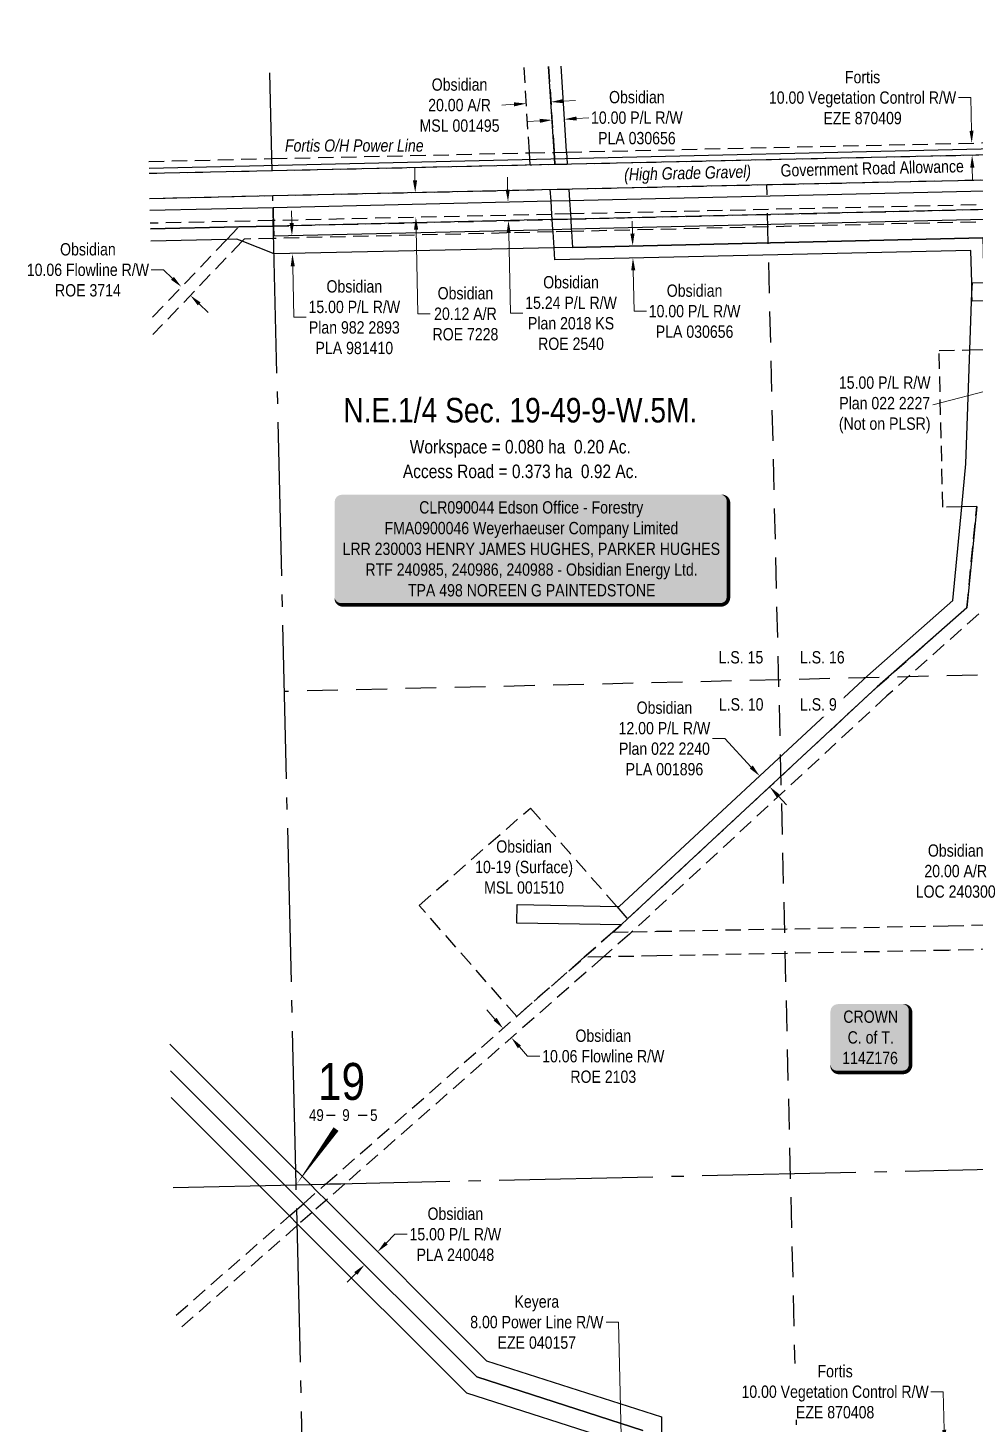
# Model space of a CAD drawing. Extents: x 612833 to 618292, y 5897289 to 5901614.
# Drawn here: x 612833 to 613602, y 5900480 to 5901614 of the extents above; entities that cross this region are included whole.
import ezdxf
from ezdxf.enums import TextEntityAlignment as Align

# ---------------------------------------------------------------- set-up
doc = ezdxf.new("R2010")
doc.units = 0
doc.header["$LTSCALE"] = 5
doc.header["$PDSIZE"] = 0.5
for name, pattern in [('foc-ACCESSROAD', [3.75, 2.5, -1.25]), ('foc-FLOWLINE', [3.75, 2.5, -1.25]), ('foc-LSD', [8, 5, -3]), ('foc-QUARTERLINE', [33, 25, -3, 2, -3])]:
    doc.linetypes.add(name, pattern=pattern)
doc.layers.get('Defpoints').update_dxf_attribs({"color": 9})
for name, color, linetype in [('10', 1, 'Continuous'), ('9', 3, 'Continuous'), ('AS-OWNER', 7, 'Continuous'), ('AS-POWER', 104, 'foc-POWER'), ('AS-SURFACE IMPACT', 7, 'Continuous'), ('C-AR', 13, 'foc-ACCESSROAD'), ('C-RW', 13, 'Continuous'), ('C-SYMBOL', 7, 'Continuous'), ('C-WS', 13, 'foc-ACCESSROAD'), ('F-EZE', 190, 'foc-FLOWLINE'), ('F-RW', 190, 'Continuous'), ('L-AREAREQUIRED', 7, 'Continuous'), ('L-AREAWORK', 5, 'Continuous'), ('L-ROAD-T', 7, 'Continuous'), ('L-SEC', 7, 'Continuous'), ('L-SECLBL', 7, 'Continuous'), ('L-SECQ', 8, 'foc-QUARTERLINE'), ('L-SECTION-LSD', 7, 'foc-LSD')]:
    doc.layers.add(name, color=color, linetype=linetype)
for name, color, linetype, lineweight in [('C-AR-T', 13, 'Continuous', 9), ('C-RW-T', 13, 'Continuous', 9), ('F-EZE-T', 190, 'Continuous', 9), ('T-TEXT', 48, 'Continuous', 18)]:
    doc.layers.add(name, color=color, linetype=linetype, lineweight=lineweight)
doc.styles.add('100L', font='ARIALN.TTF', dxfattribs={"height": 11})
doc.styles.add('175L', font='ARIALN.TTF', dxfattribs={"height": 20})
doc.styles.add('80', font='ARIALN.TTF', dxfattribs={"height": 10})
doc.styles.add('80CG', font='ARIALN.TTF', dxfattribs={"height": 10})
doc.styles.add('80L', font='ARIALN.TTF', dxfattribs={"height": 10})
doc.styles.add('80LS', font='ARIALNI.TTF', dxfattribs={"height": 10})
doc.styles.add('foc-LtypeFont', font='ARIALN.TTF', dxfattribs={"height": 7.35})
doc.styles.add('SIMPLEX', font='ARIALN.TTF')
doc.linetypes.add('foc-POWER', pattern='A,6,-1,["P",foc-LtypeFont,S=0.2,R=0,X=-0.625,Y=-0.75],-1.24,4', length=12.24)
doc.dimstyles.new('Compass 5 000', dxfattribs={"dimscale": 5, "dimtxt": 9, "dimasz": 2, "dimexe": 0.2, "dimexo": 0.0625, "dimgap": 0.5, "dimtad": 0, "dimtih": 1, "dimtoh": 1, "dimzin": 0, "dimdsep": 46, "dimtxsty": '80CG', "dimcen": 0.1, "dimse1": 1, "dimse2": 1, "dimclrd": 256, "dimclrt": 256, "dimaunit": 1, "dimadec": 4, "dimazin": 0, "dimtfac": 0.06, "dimtofl": 0, "dimtmove": 0, "dimatfit": 1, "dimfxl": 0.2, "dimtolj": 1, "dimtzin": 0, "dimlwd": -1, "dimarcsym": 0})

# ---------------------------------------------------------------- blocks, each defined once
blk = doc.blocks.new('*D423')
at = {"layer": 'C-AR-T', "transparency": 16777216}
for p, q in [((613630.7, 5900929.1), (613620.7, 5900929.1)), ((613631.4, 5900895.7), (613630.7, 5900929.1)), ((613632.1, 5900855.7), (613632.3, 5900845.7))]:
    blk.add_line(p, q, dxfattribs=at)
for points in [[(613633, 5900895.7), (613629.7, 5900895.7), (613631.6, 5900885.7)], [(613633.8, 5900855.7), (613630.5, 5900855.6), (613632, 5900865.7)]]:
    blk.add_solid(points, dxfattribs=at)
at = {"layer": 'Defpoints', "color": 0, "transparency": 16777216}
for p in [(613575.2, 5900884.6), (613631.6, 5900885.7), (613575.6, 5900864.6)]:
    blk.add_point(p, dxfattribs=at)
at = {"layer": 'C-AR-T', "transparency": 16777216, "insert": (613586.5, 5900929.1), "char_height": 10, "attachment_point": 5, "style": '80CG'}
blk.add_mtext('\\A1;Obsidian\\P20.00 A/R\\PLOC 240300', dxfattribs=at)
blk = doc.blocks.new('*D426')
at = {"layer": 'C-RW-T', "transparency": 16777216}
for p, q in [((613398.8, 5901036.9), (613388.8, 5901036.9)), ((613420.4, 5901013.7), (613398.8, 5901036.9)), ((613442.1, 5900990.3), (613448.9, 5900983))]:
    blk.add_line(p, q, dxfattribs=at)
for points in [[(613421.6, 5901014.9), (613419.1, 5901012.6), (613427.2, 5901006.4)], [(613443.3, 5900991.5), (613440.9, 5900989.2), (613435.3, 5900997.7)]]:
    blk.add_solid(points, dxfattribs=at)
at = {"layer": 'Defpoints', "color": 0, "transparency": 16777216}
for p in [(613504.3, 5901078.1), (613512.5, 5901069.4), (613427.2, 5901006.4)]:
    blk.add_point(p, dxfattribs=at)
at = {"layer": 'C-RW-T', "transparency": 16777216, "insert": (613349.8, 5901036.9), "char_height": 10, "attachment_point": 5, "style": '80CG'}
blk.add_mtext('\\A1;Obsidian\\P12.00 P/L R/W\\PPlan 022 2240\\PPLA 001896', dxfattribs=at)
blk = doc.blocks.new('*D427')
at = {"layer": 'C-RW-T', "transparency": 16777216}
for p, q in [((613323.8, 5901447.4), (613323.6, 5901457.4)), ((613324.5, 5901417.5), (613325.2, 5901384.2)), ((613325.2, 5901384.2), (613335.2, 5901384.2))]:
    blk.add_line(p, q, dxfattribs=at)
for points in [[(613325.5, 5901447.4), (613322.1, 5901447.3), (613324, 5901437.4)], [(613326.1, 5901417.5), (613322.8, 5901417.4), (613324.2, 5901427.5)]]:
    blk.add_solid(points, dxfattribs=at)
at = {"layer": 'Defpoints', "color": 0, "transparency": 16777216}
for p in [(613474.5, 5901440.8), (613324.2, 5901427.5), (613474.7, 5901430.9)]:
    blk.add_point(p, dxfattribs=at)
at = {"layer": 'C-RW-T', "transparency": 16777216, "insert": (613374.3, 5901384.2), "char_height": 10, "attachment_point": 5, "style": '80CG'}
blk.add_mtext('\\A1;Obsidian\\P10.00 P/L R/W\\PPLA 030656', dxfattribs=at)
blk = doc.blocks.new('*D428')
at = {"layer": 'C-RW-T', "transparency": 16777216}
for p, q in [((613046.9, 5901455.8), (613046.7, 5901465.8)), ((613047.7, 5901420.8), (613048.7, 5901379.3)), ((613048.7, 5901379.3), (613058.7, 5901379.3))]:
    blk.add_line(p, q, dxfattribs=at)
for points in [[(613048.6, 5901455.8), (613045.2, 5901455.8), (613047.1, 5901445.8)], [(613049.4, 5901420.8), (613046.1, 5901420.8), (613047.5, 5901430.8)]]:
    blk.add_solid(points, dxfattribs=at)
at = {"layer": 'Defpoints', "color": 0, "transparency": 16777216}
for p in [(613406.1, 5901454.2), (613406.5, 5901439.2), (613047.5, 5901430.8)]:
    blk.add_point(p, dxfattribs=at)
at = {"layer": 'C-RW-T', "transparency": 16777216, "insert": (613097.8, 5901379.3), "char_height": 10, "attachment_point": 5, "style": '80CG'}
blk.add_mtext('\\A1;Obsidian\\P15.00 P/L R/W\\PPlan 982 2893\\PPLA 981410', dxfattribs=at)
blk = doc.blocks.new('L-SECLBL')
at = {"layer": '9', "color": 7}
for p, q in [((-5.1, -27.8), (-12.3, -27.8)), ((20.7, -27.8), (13.5, -27.8))]:
    blk.add_line(p, q, dxfattribs=at)
at = {"layer": '10', "color": 2, "style": 'SIMPLEX'}
blk.add_attdef('SEC', text='', height=30, dxfattribs=at).set_placement((0, 0), align=Align.MIDDLE)
at = {"layer": '10', "color": 5, "style": '80L'}
blk.add_attdef('TWP', text='', height=9.5, dxfattribs=at).set_placement((-14.4, -27.4), align=Align.MIDDLE_RIGHT)
blk.add_attdef('RGE', text='', height=9.5, dxfattribs=at).set_placement((3.6, -27.4), align=Align.MIDDLE_CENTER)
blk.add_attdef('MER', text='', height=9.5, dxfattribs=at).set_placement((23.2, -27.4), align=Align.MIDDLE_LEFT)
blk = doc.blocks.new('*D467')
at = {"layer": 'Defpoints', "color": 0, "transparency": 16777216}
for p in [(613492.6, 5900463), (613577.4, 5900465), (613492.8, 5900453)]:
    blk.add_point(p, dxfattribs=at)
at = {"layer": 'F-EZE-T', "transparency": 16777216}
for p, q in [((613576.4, 5900505.9), (613566.4, 5900505.9)), ((613577.2, 5900475), (613576.4, 5900505.9)), ((613577.9, 5900445), (613578.1, 5900435))]:
    blk.add_line(p, q, dxfattribs=at)
for points in [[(613578.8, 5900475), (613575.5, 5900474.9), (613577.4, 5900465)], [(613579.6, 5900445), (613576.2, 5900444.9), (613577.7, 5900455)]]:
    blk.add_solid(points, dxfattribs=at)
at = {"layer": 'F-EZE-T', "transparency": 16777216, "insert": (613488.5, 5900505.9), "char_height": 10, "attachment_point": 5, "style": '80CG', "bg_fill": 3, "box_fill_scale": 1.1, "bg_fill_color": 256, "bg_fill_true_color": 13158600, "bg_fill_transparency": 0}
blk.add_mtext('\\A1;Fortis\\P10.00 Vegetation Control R/W\\PEZE 870408', dxfattribs=at)
blk = doc.blocks.new('*D470')
at = {"layer": 'Defpoints', "color": 0, "transparency": 16777216}
for p in [(613315.1, 5900448.7), (613315.2, 5900448.7), (613315.4, 5900440.7)]:
    blk.add_point(p, dxfattribs=at)
at = {"layer": 'F-EZE-T', "transparency": 16777216}
for p, q in [((613312.4, 5900562.5), (613302.4, 5900562.5)), ((613314.9, 5900458.7), (613312.4, 5900562.5)), ((613315.6, 5900430.7), (613315.8, 5900420.7))]:
    blk.add_line(p, q, dxfattribs=at)
for points in [[(613316.6, 5900458.7), (613313.2, 5900458.7), (613315.1, 5900448.7)], [(613317.2, 5900430.8), (613313.9, 5900430.7), (613315.3, 5900440.7)]]:
    blk.add_solid(points, dxfattribs=at)
at = {"layer": 'F-EZE-T', "transparency": 16777216, "insert": (613246.1, 5900562.5), "char_height": 10, "attachment_point": 5, "style": '80CG'}
blk.add_mtext('\\A1;Keyera\\P8.00 Power Line R/W\\PEZE 040157', dxfattribs=at)
blk = doc.blocks.new('*D471')
at = {"layer": 'C-RW-T', "transparency": 16777216}
for p, q in [((613212.1, 5900808.8), (613205.5, 5900816.3)), ((613232, 5900786.2), (613238.6, 5900778.6)), ((613238.6, 5900778.6), (613248.6, 5900778.6))]:
    blk.add_line(p, q, dxfattribs=at)
for points in [[(613213.4, 5900809.9), (613210.9, 5900807.7), (613218.7, 5900801.2)], [(613233.2, 5900787.3), (613230.7, 5900785.1), (613225.4, 5900793.7)]]:
    blk.add_solid(points, dxfattribs=at)
at = {"layer": 'Defpoints', "color": 0, "transparency": 16777216}
for p in [(613225.4, 5900793.7), (613174, 5900761.9), (613180.6, 5900754.4)]:
    blk.add_point(p, dxfattribs=at)
at = {"layer": 'C-RW-T', "transparency": 16777216, "insert": (613300.1, 5900778.6), "char_height": 10, "attachment_point": 5, "style": '80CG'}
blk.add_mtext('\\A1;Obsidian\\P10.06 Flowline R/W\\PROE 2103', dxfattribs=at)
blk = doc.blocks.new('*D472')
at = {"layer": 'Defpoints', "color": 0, "transparency": 16777216}
for p in [(613472.1, 5901518.1), (613599.5, 5901520.9), (613472.3, 5901508.1)]:
    blk.add_point(p, dxfattribs=at)
at = {"layer": 'F-EZE-T', "transparency": 16777216}
for p, q in [((613598.7, 5901557.8), (613588.7, 5901557.8)), ((613599.3, 5901530.9), (613598.7, 5901557.8)), ((613600, 5901500.9), (613600.2, 5901490.9))]:
    blk.add_line(p, q, dxfattribs=at)
for points in [[(613601, 5901530.9), (613597.7, 5901530.8), (613599.5, 5901520.9)], [(613601.7, 5901500.9), (613598.3, 5901500.9), (613599.8, 5901510.9)]]:
    blk.add_solid(points, dxfattribs=at)
at = {"layer": 'F-EZE-T', "transparency": 16777216, "insert": (613510.8, 5901557.8), "char_height": 10, "attachment_point": 5, "style": '80CG'}
blk.add_mtext('\\A1;Fortis\\P10.00 Vegetation Control R/W\\PEZE 870409', dxfattribs=at)
blk = doc.blocks.new('*D474')
at = {"layer": 'C-AR-T', "transparency": 16777216}
for p, q in [((613147.1, 5901490.6), (613146.9, 5901500.6)), ((613148, 5901450.5), (613149.5, 5901382.1)), ((613149.5, 5901382.1), (613159.5, 5901382.1))]:
    blk.add_line(p, q, dxfattribs=at)
for points in [[(613148.8, 5901490.6), (613145.4, 5901490.6), (613147.3, 5901480.6)], [(613149.7, 5901450.5), (613146.3, 5901450.4), (613147.8, 5901460.5)]]:
    blk.add_solid(points, dxfattribs=at)
at = {"layer": 'Defpoints', "color": 0, "transparency": 16777216}
for p in [(613172, 5901481.2), (613147.8, 5901460.5), (613172.5, 5901461)]:
    blk.add_point(p, dxfattribs=at)
at = {"layer": 'C-AR-T', "transparency": 16777216, "insert": (613188.1, 5901382.1), "char_height": 10, "attachment_point": 5, "style": '80CG'}
blk.add_mtext('\\A1;Obsidian\\P20.12 A/R\\PROE 7228', dxfattribs=at)
blk = doc.blocks.new('*D475')
at = {"layer": 'C-RW-T', "transparency": 16777216}
for p, q in [((613222.4, 5901483.1), (613222.2, 5901493.1)), ((613223.3, 5901447.9), (613224.8, 5901382.7)), ((613224.8, 5901382.7), (613234.8, 5901382.7))]:
    blk.add_line(p, q, dxfattribs=at)
for points in [[(613224.1, 5901483.1), (613220.8, 5901483), (613222.7, 5901473.1)], [(613224.9, 5901447.9), (613221.6, 5901447.9), (613223, 5901457.9)]]:
    blk.add_solid(points, dxfattribs=at)
at = {"layer": 'Defpoints', "color": 0, "transparency": 16777216}
for p in [(613289.2, 5901474.6), (613223, 5901457.9), (613289.5, 5901459.5)]:
    blk.add_point(p, dxfattribs=at)
at = {"layer": 'C-RW-T', "transparency": 16777216, "insert": (613273.9, 5901382.7), "char_height": 10, "attachment_point": 5, "style": '80CG'}
blk.add_mtext('\\A1;Obsidian\\P15.24 P/L R/W\\PPlan 2018 KS\\PROE 2540', dxfattribs=at)
blk = doc.blocks.new('*D476')
at = {"layer": 'C-AR-T', "transparency": 16777216}
for p, q in [((613227.6, 5901552.4), (613217.6, 5901551.7)), ((613267.5, 5901554.9), (613277.5, 5901555.6))]:
    blk.add_line(p, q, dxfattribs=at)
for points in [[(613227.5, 5901554), (613227.7, 5901550.7), (613237.6, 5901553)], [(613267.4, 5901556.6), (613267.6, 5901553.3), (613257.5, 5901554.3)]]:
    blk.add_solid(points, dxfattribs=at)
at = {"layer": 'Defpoints', "color": 0, "transparency": 16777216}
for p in [(613237.5, 5901554.2), (613237.6, 5901553), (613257.5, 5901555.5)]:
    blk.add_point(p, dxfattribs=at)
at = {"layer": 'C-AR-T', "transparency": 16777216, "insert": (613183.3, 5901551.7), "char_height": 10, "attachment_point": 5, "style": '80CG'}
blk.add_mtext('\\A1;Obsidian\\P20.00 A/R\\PMSL 001495', dxfattribs=at)
blk = doc.blocks.new('*D477')
at = {"layer": 'C-RW-T', "transparency": 16777216}
for p, q in [((613278.4, 5901540.8), (613288.4, 5901541.5)), ((613248.5, 5901538.9), (613238.5, 5901538.3))]:
    blk.add_line(p, q, dxfattribs=at)
for points in [[(613248.4, 5901540.6), (613248.6, 5901537.3), (613258.5, 5901539.6)], [(613278.3, 5901542.5), (613278.5, 5901539.2), (613268.4, 5901540.2)]]:
    blk.add_solid(points, dxfattribs=at)
at = {"layer": 'Defpoints', "color": 0, "transparency": 16777216}
for p in [(613268.4, 5901540.2), (613258.5, 5901538.4), (613268.5, 5901539.1)]:
    blk.add_point(p, dxfattribs=at)
at = {"layer": 'C-RW-T', "transparency": 16777216, "insert": (613327.4, 5901541.5), "char_height": 10, "attachment_point": 5, "style": '80CG'}
blk.add_mtext('\\A1;Obsidian\\P10.00 P/L R/W\\PPLA 030656', dxfattribs=at)
blk = doc.blocks.new('*U538')
h = blk.add_hatch(color=255)
edge = h.paths.add_edge_path()
edge.add_line((-154, -45.5), (154, -45.5))
edge.add_arc((154, -39.5), 6, 270, 360)
edge.add_line((160, -39.5), (160, 38))
edge.add_arc((154, 38), 6, 0, 90)
edge.add_line((154, 44), (-154, 44))
edge.add_arc((-154, 38), 6, 90, 180)
edge.add_line((-160, 38), (-160, -39.5))
edge.add_arc((-154, -39.5), 6, 180, 270)
at = {"color": 44, "flags": 128}
blk.add_lwpolyline([(-154, -45.5, 3, 3, 0), (154, -45.5, 3, 3, 0.414214), (160, -39.5, 3, 3, 0), (160, 38, 3, 0, 0.414214), (154, 44, 0, 0, 0), (-154, 44, 0, 0, 0.414214), (-160, 38, 0, 0, 0), (-160, -39.5, 0, 3, 0.414214)], format="xyseb", close=True, dxfattribs=at)
at = {"color": 44, "style": '80'}
blk.add_attdef('ENTER_TEXT_001', (-36, -5), '', height=10, dxfattribs=at)
blk = doc.blocks.new('*U537')
h = blk.add_hatch(color=255)
edge = h.paths.add_edge_path()
edge.add_line((-26.5, -28.5), (26.5, -28.5))
edge.add_arc((26.5, -22.5), 6, 270, 360)
edge.add_line((32.5, -22.5), (32.5, 21))
edge.add_arc((26.5, 21), 6, 0, 90)
edge.add_line((26.5, 27), (-26.5, 27))
edge.add_arc((-26.5, 21), 6, 90, 180)
edge.add_line((-32.5, 21), (-32.5, -22.5))
edge.add_arc((-26.5, -22.5), 6, 180, 270)
at = {"color": 14, "flags": 128}
blk.add_lwpolyline([(-26.5, -28.5, 3, 3, 0), (26.5, -28.5, 3, 3, 0.414214), (32.5, -22.5, 3, 3, 0), (32.5, 21, 3, 0, 0.414214), (26.5, 27, 0, 0, 0), (-26.5, 27, 0, 0, 0.414214), (-32.5, 21, 0, 0, 0), (-32.5, -22.5, 0, 3, 0.414214)], format="xyseb", close=True, dxfattribs=at)
at = {"color": 14, "style": '80'}
blk.add_attdef('ENTER_TEXT_001', (-26.8, -4.9), '', height=10, dxfattribs=at)
blk = doc.blocks.new('*D542')
at = {"layer": 'C-RW-T', "transparency": 16777216}
for p, q in [((612942.8, 5901417.8), (612932.8, 5901417.8)), ((612950.1, 5901410.9), (612942.8, 5901417.8)), ((612971.8, 5901390.1), (612979, 5901383.2))]:
    blk.add_line(p, q, dxfattribs=at)
for points in [[(612951.2, 5901412.1), (612948.9, 5901409.7), (612957.3, 5901404)], [(612972.9, 5901391.3), (612970.6, 5901388.9), (612964.6, 5901397)]]:
    blk.add_solid(points, dxfattribs=at)
at = {"layer": 'Defpoints', "color": 0, "transparency": 16777216}
for p in [(612961, 5901407.9), (612964.6, 5901397), (612968.3, 5901400.9)]:
    blk.add_point(p, dxfattribs=at)
at = {"layer": 'C-RW-T', "transparency": 16777216, "insert": (612881.3, 5901417.8), "char_height": 10, "attachment_point": 5, "style": '80CG'}
blk.add_mtext('\\A1;Obsidian\\P10.06 Flowline R/W\\PROE 3714', dxfattribs=at)
blk = doc.blocks.new('*D543')
at = {"layer": 'C-RW-T', "transparency": 16777216}
for p, q in [((613652, 5901329.7), (613661.6, 5901332.2)), ((613618.1, 5901321), (613567.9, 5901308))]:
    blk.add_line(p, q, dxfattribs=at)
for points in [[(613651.5, 5901331.4), (613652.4, 5901328.1), (613642.3, 5901327.2)], [(613617.7, 5901322.6), (613618.5, 5901319.4), (613627.8, 5901323.5)]]:
    blk.add_solid(points, dxfattribs=at)
at = {"layer": 'Defpoints', "color": 0, "transparency": 16777216}
for p in [(613626.2, 5901329.6), (613640.7, 5901333.3), (613627.8, 5901323.5)]:
    blk.add_point(p, dxfattribs=at)
at = {"layer": 'C-RW-T', "transparency": 16777216, "insert": (613528.8, 5901308), "char_height": 10, "attachment_point": 5, "style": '80CG'}
blk.add_mtext('\\A1;15.00 P/L R/W\\PPlan 022 2227\\P(Not on PLSR)', dxfattribs=at)
blk = doc.blocks.new('*D544')
at = {"layer": 'C-RW-T', "transparency": 16777216}
for p, q in [((613123.8, 5900626.8), (613130.8, 5900633.9)), ((613130.8, 5900633.9), (613140.8, 5900633.9)), ((613099, 5900602), (613092, 5900595))]:
    blk.add_line(p, q, dxfattribs=at)
for points in [[(613122.6, 5900628), (613125, 5900625.6), (613116.7, 5900619.7)], [(613097.8, 5900603.2), (613100.2, 5900600.9), (613106.1, 5900609.1)]]:
    blk.add_solid(points, dxfattribs=at)
at = {"layer": 'Defpoints', "color": 0, "transparency": 16777216}
for p in [(613115, 5900621.4), (613104.4, 5900610.8), (613116.7, 5900619.7)]:
    blk.add_point(p, dxfattribs=at)
at = {"layer": 'C-RW-T', "transparency": 16777216, "insert": (613179.9, 5900633.9), "char_height": 10, "attachment_point": 5, "style": '80CG'}
blk.add_mtext('\\A1;Obsidian\\P15.00 P/L R/W\\PPLA 240048', dxfattribs=at)

msp = doc.modelspace()

# ---------------------------------------------------------------- linework, layer by layer
at = {"layer": 'AS-POWER', "flags": 128}
msp.add_lwpolyline([(612931.053, 5901500.352), (613933.537, 5901523.706)], dxfattribs=at)
at = {"layer": 'C-AR'}
msp.add_lwpolyline([(612931.479, 5901475.93), (613031.521, 5901478.152), (613622.187, 5901491.271), (613622.066, 5901482.458), (613621.908, 5901471.096), (613273.341, 5901463.278), (613258.33, 5901462.942), (613032.004, 5901457.877), (612931.962, 5901455.699)], dxfattribs=at)
msp.add_lwpolyline([(613343.225, 5900880.178), (613580.489, 5900884.709), (613712.979, 5900888.021), (613806.599, 5900889.463), (613816.677, 5900889.619), (613849.084, 5900890.12), (613849.562, 5900870.114), (613817.17, 5900869.613), (613807.094, 5900869.458), (613713.384, 5900868.014), (613580.929, 5900864.704), (613343.607, 5900860.171), (613300.178, 5900859.343), (613284.585, 5900859.046), (613307.893, 5900879.506), (613323.371, 5900879.8), (613343.225, 5900880.178)], close=True, dxfattribs=at)
at = {"layer": 'C-RW'}
for points in [[(613265.633, 5901583.276), (613270.065, 5901514.333), (613270.114, 5901513.565), (613270.707, 5901504.34), (613270.757, 5901503.571), (613260.788, 5901503.35), (613260.74, 5901504.087), (613260.149, 5901513.343), (613260.102, 5901514.08), (613255.691, 5901583.054)], [(612931.711, 5901466.219), (613031.75, 5901468.561), (613031.915, 5901461.643), (613032.004, 5901457.877), (613032.11, 5901453.442), (613003.996, 5901452.775), (612932.072, 5901451.07)], [(612932.072, 5901451.07), (613003.996, 5901452.775), (613032.11, 5901453.442), (613032.3, 5901445.448), (613259.115, 5901450.748), (613274.135, 5901451.099), (613621.743, 5901459.218)], [(613608.447, 5901443.9), (613275.107, 5901436.118), (613260.077, 5901435.791), (613032.648, 5901430.85), (613006.687, 5901441.028), (613002.3, 5901442.747), (612994.218, 5901442.559), (612932.31, 5901441.116)], [(613603.55, 5901225.555), (613595.557, 5901143.159), (613522.7, 5901078.863), (613522.7, 5901078.863), (613319.898, 5900890.324), (613314.508, 5900885.312), (613229.835, 5900886.733), (613230.029, 5900901.838), (613311.11, 5900900.335), (613312.971, 5900900.3), (613514.684, 5901087.747), (613584.091, 5901149.029), (613591.455, 5901225.269), (613594.829, 5901260.21), (613598.072, 5901352.754), (613599.453, 5901392.169), (613599.705, 5901398.811), (613600.022, 5901407.192), (613609.466, 5901407.646)], [(612947.884, 5900788.491), (613050.398, 5900686.006), (613051.86, 5900684.545), (613062.145, 5900674.262), (613067.72, 5900668.688), (613074.854, 5900661.555), (613205.266, 5900531.174), (613347.334, 5900485.484), (613347.281, 5900459.482)], [(613332.303, 5900474.553), (613197.22, 5900517.997), (613063.552, 5900651.634), (613056.417, 5900658.766), (613050.917, 5900664.265), (613041.386, 5900673.793), (612948.402, 5900766.753)]]:
    msp.add_lwpolyline(points, dxfattribs=at)
for points in [[(613705.851, 5901484.436), (613710.23, 5901429.947), (613695.656, 5901428.778), (613695.041, 5901428.729), (613694.993, 5901429.321), (613691.831, 5901468.86), (613682.7, 5901468.646), (613641.994, 5901467.693), (613621.854, 5901467.223), (613273.614, 5901459.081), (613258.608, 5901458.689), (613032.11, 5901453.442), (613032.004, 5901457.877), (613031.915, 5901461.643), (613031.749, 5901468.561), (613257.626, 5901473.871), (613272.63, 5901474.223), (613622.066, 5901482.458), (613642.206, 5901482.933), (613682.358, 5901483.881), (613705.851, 5901484.436)], [(613609.887, 5901392.667), (613599.885, 5901392.386), (613599.705, 5901398.811), (613599.464, 5901407.366), (613598.725, 5901433.672), (613260.705, 5901426.011), (613260.077, 5901435.791), (613259.249, 5901448.671), (613259.115, 5901450.748), (613258.608, 5901458.689), (613258.33, 5901462.942), (613257.626, 5901473.871), (613257.023, 5901483.152), (613272, 5901483.485), (613272.63, 5901474.223), (613273.341, 5901463.278), (613273.614, 5901459.081), (613274.135, 5901451.099), (613274.268, 5901449.021), (613275.107, 5901436.118), (613608.447, 5901443.9), (613608.728, 5901433.899), (613609.466, 5901407.646), (613609.887, 5901392.667)]]:
    msp.add_lwpolyline(points, close=True, dxfattribs=at)
at = {"layer": 'C-WS'}
for points in [[(613255.691, 5901583.054), (613260.102, 5901514.08), (613260.149, 5901513.343), (613260.74, 5901504.087), (613260.788, 5901503.35), (613240.779, 5901502.906), (613240.736, 5901503.579), (613240.141, 5901512.9), (613240.098, 5901513.572), (613235.687, 5901582.605)], [(612933.782, 5901379.416), (612994.218, 5901442.559), (613003.996, 5901452.775), (613032.11, 5901453.442), (613258.608, 5901458.689), (613273.614, 5901459.081), (613621.854, 5901467.223), (613641.994, 5901467.693), (613682.7, 5901468.646), (613682.88, 5901460.648), (613682.926, 5901458.583), (613641.854, 5901457.621), (613621.714, 5901457.149), (613274.268, 5901449.021), (613259.249, 5901448.671), (613032.35, 5901443.378), (613008.393, 5901442.811), (613006.687, 5901441.028), (612934.121, 5901365.212)], [(613603.55, 5901225.555), (613591.455, 5901225.269), (613576.015, 5901224.904), (613573.008, 5901352.162), (613598.072, 5901352.754), (613610.099, 5901353.039)], [(613605.196, 5901138.276), (613530.474, 5901071.445), (613323.372, 5900879.801), (613321.343, 5900877.924), (613300.178, 5900859.343), (613090.044, 5900674.89), (613074.384, 5900674.537), (613229.802, 5900810.957), (613284.585, 5900859.045), (613307.893, 5900879.506), (613314.508, 5900885.312), (613319.898, 5900890.324), (613522.7, 5901078.863), (613595.557, 5901143.159), (613603.55, 5901225.555)], [(612953.143, 5900568.112), (613045.112, 5900648.842), (613051.158, 5900654.15), (613056.417, 5900658.766), (613074.384, 5900674.538), (613090.044, 5900674.89), (613063.552, 5900651.634), (613052.245, 5900641.71), (613051.471, 5900641.029), (612953.456, 5900554.993)]]:
    msp.add_lwpolyline(points, dxfattribs=at)
msp.add_lwpolyline([(613284.585, 5900859.046), (613229.802, 5900810.958), (613150.596, 5900901.195), (613240.832, 5900980.4), (613311.11, 5900900.335), (613319.898, 5900890.324), (613314.508, 5900885.312), (613307.893, 5900879.506), (613284.585, 5900859.046)], close=True, dxfattribs=at)
at = {"layer": 'F-EZE'}
msp.add_lwpolyline([(612930.762, 5901505.956), (613030.804, 5901508.258), (613240.141, 5901512.9), (613260.149, 5901513.343), (613270.114, 5901513.565), (613631.767, 5901521.606), (613642.852, 5901513.814), (613642.9, 5901511.847), (613031.042, 5901498.256), (612930.999, 5901496.034)], dxfattribs=at)
at = {"layer": 'F-RW'}
for points in [[(612948.402, 5900766.758), (613041.39, 5900673.793), (613050.917, 5900664.265), (613056.417, 5900658.766), (613063.552, 5900651.634), (613197.22, 5900517.997), (613332.303, 5900474.553)], [(613317.271, 5900463.626), (613189.143, 5900504.834), (613052.245, 5900641.71), (613051.435, 5900642.519), (613045.112, 5900648.842), (613020.633, 5900673.322), (612948.921, 5900745.022)]]:
    msp.add_lwpolyline(points, dxfattribs=at)
at = {"layer": 'L-SEC'}
for p, q in [((613432.585, 5901507.183), (613031.041, 5901498.256)), ((613834.125, 5901516.11), (613432.585, 5901507.183)), ((613031.041, 5901498.256), (612930.999, 5901496.04)), ((613433.065, 5901487.079), (613834.609, 5901496.007)), ((613031.521, 5901478.152), (613433.065, 5901487.079)), ((612931.479, 5901475.937), (613031.521, 5901478.152))]:
    msp.add_line(p, q, dxfattribs=at)
at = {"layer": 'L-SECLBL', "flags": 128}
msp.add_lwpolyline([(613050.539, 5900674.142, 0, 5, 0), (613082.928, 5900719.432, 0, 0, 0)], format="xyseb", dxfattribs=at)
at = {"layer": 'L-SECQ'}
for p, q in [((613030.981, 5901498.117), (613029.081, 5901577.973)), ((613050.539, 5900674.142), (613031.521, 5901478.152)), ((613050.539, 5900674.142), (613853.477, 5900692.315)), ((612950.667, 5900671.87), (613050.539, 5900674.142)), ((613069.711, 5899870.137), (613050.539, 5900674.142))]:
    msp.add_line(p, q, dxfattribs=at)
at = {"layer": 'L-SECTION-LSD', "flags": 128}
for points in [[(613471.48, 5899879.292), (613433.065, 5901487.079)], [(613844.212, 5901094.08), (613041.055, 5901075.082)]]:
    msp.add_lwpolyline(points, dxfattribs=at)

# ---------------------------------------------------------------- block references
at = {"layer": 'AS-OWNER', "color": 2}
ref = msp.add_blockref('*U537', (613517.234, 5900794.019), dxfattribs=dict(at, xscale=0.999634, yscale=0.999634, zscale=0.999634))
ref.add_attrib('ENTER_TEXT_001', 'CROWN', (613495.182, 5900805.787), dxfattribs={"layer": '0', "color": 14, "height": 9.9963, "style": '80'})
ref.add_attrib('ENTER_TEXT_002', 'C. of T.', (613498.677, 5900788.949), dxfattribs={"layer": '0', "color": 14, "height": 9.9963, "style": '80'})
ref.add_attrib('ENTER_TEXT_003', '114Z176', (613494.289, 5900772.248), dxfattribs={"layer": '0', "color": 14, "height": 9.9963, "style": '80'})
at = {"layer": 'AS-SURFACE IMPACT', "color": 6}
ref = msp.add_blockref('*U538', (613241.773, 5901191.087), dxfattribs=at)
ref.add_attrib('ENTER_TEXT_001', 'CLR090044 Edson Office - Forestry', (613150.494, 5901219.772), dxfattribs={"layer": '0', "color": 44, "height": 10, "style": '80'})
ref.add_attrib('ENTER_TEXT_002', 'FMA0900046 Weyerhaeuser Company Limited', (613122.318, 5901202.928), dxfattribs={"layer": '0', "color": 44, "height": 10, "style": '80'})
ref.add_attrib('ENTER_TEXT_003', 'LRR 230003 HENRY JAMES HUGHES, PARKER HUGHES', (613088.263, 5901186.084), dxfattribs={"layer": '0', "color": 44, "height": 10, "style": '80'})
ref.add_attrib('ENTER_TEXT_004', 'RTF 240985, 240986, 240988 - Obsidian Energy Ltd.', (613106.797, 5901169.24), dxfattribs={"layer": '0', "color": 44, "height": 10, "style": '80'})
ref.add_attrib('ENTER_TEXT_005', 'TPA 498 NOREEN G PAINTEDSTONE', (613141.363, 5901152.396), dxfattribs={"layer": '0', "color": 44, "height": 10, "style": '80'})
at = {"layer": 'L-SECLBL'}
msp.add_blockref('L-SECLBL', (613087.415, 5900758.18), dxfattribs=at).add_auto_attribs({'SEC': '19', 'TWP': '49', 'RGE': '9', 'MER': '5'})

# ---------------------------------------------------------------- texts
at = {"layer": 'AS-POWER', "insert": (613097.781, 5901518.831), "char_height": 10, "attachment_point": 5, "style": '80CG'}
msp.add_mtext('\\A1;{\\fArial Narrow|b0|i1|c0|p34;Fortis O/H Power Line}', dxfattribs=at)
at = {"layer": 'C-RW-T', "insert": (613235.756, 5900932.394), "char_height": 10, "attachment_point": 5, "style": '80CG'}
msp.add_mtext('\\A1;Obsidian\\P10-19 (Surface)\\PMSL 001510', dxfattribs=at)
at = {"layer": 'C-SYMBOL', "color": 3, "style": '175L'}
msp.add_text('N.E.1/4 Sec. 19-49-9-W.5M.', height=20, dxfattribs=at).set_placement((613232.684, 5901287.756), align=Align.BOTTOM_CENTER)
at = {"layer": 'L-AREAREQUIRED', "color": 5, "style": '100L'}
msp.add_text('Workspace = 0.080 ha  0.20 Ac.', height=11, dxfattribs=at).set_placement((613232.684, 5901265.256), align=Align.BOTTOM_CENTER)
at = {"layer": 'L-AREAWORK', "color": 5, "style": '100L'}
msp.add_text('Access Road = 0.373 ha  0.92 Ac.', height=11, dxfattribs=at).set_placement((613232.684, 5901245.256), align=Align.BOTTOM_CENTER)
at = {"layer": 'L-ROAD-T', "style": '80L'}
msp.add_text('Government Road Allowance', height=10, rotation=1.375696, dxfattribs=at).set_placement((613518.595, 5901500.387), align=Align.MIDDLE_CENTER)
at = {"layer": 'T-TEXT', "style": '80LS'}
msp.add_text('(High Grade Gravel)', height=10, rotation=1.375696, dxfattribs=at).set_placement((613368.601, 5901496.603), align=Align.MIDDLE_CENTER)

# ---------------------------------------------------------------- dimensions: what is measured, and where the dimension line sits
at = {"layer": 'C-AR-T'}
dim = msp.add_aligned_dim(p1=(613257.455, 5901555.478), p2=(613237.502, 5901554.203), distance=1.196, text='Obsidian\\P20.00 A/R\\PMSL 001495', dimstyle='Compass 5 000', dxfattribs=at)
dim.commit()
dim.dimension.update_dxf_attribs({"geometry": '*D476', "text_midpoint": (613183.301, 5901551.734)})
dim = msp.add_linear_dim(base=(613147.775, 5901460.468), p1=(613172.017, 5901481.151), p2=(613172.468, 5901461.021), angle=271.281918, text='Obsidian\\P20.12 A/R\\PROE 7228', dimstyle='Compass 5 000', dxfattribs=at)
dim.commit()
dim.dimension.update_dxf_attribs({"geometry": '*D474', "text_midpoint": (613188.076, 5901382.053), "dimtype": 161})
at = {"layer": 'C-AR-T', "color": 2}
dim = msp.add_linear_dim(base=(613631.573, 5900885.685), p1=(613575.609, 5900864.602), p2=(613575.226, 5900884.609), angle=91.094018, text='Obsidian\\P20.00 A/R\\PLOC 240300', dimstyle='Compass 5 000', dxfattribs=at)
dim.commit()
dim.dimension.update_dxf_attribs({"geometry": '*D423', "text_midpoint": (613586.453, 5900929.121), "dimtype": 161})
at = {"layer": 'C-RW-T'}
for p1, p2, distance, text, picture, middle in [((613258.546, 5901538.412), (613268.476, 5901539.05), 1.156, 'Obsidian\\P10.00 P/L R/W\\PPLA 030656', '*D477', (613327.447, 5901541.487)), ((613104.36, 5900610.836), (613114.97, 5900621.449), -2.454, 'Obsidian\\P15.00 P/L R/W\\PPLA 240048', '*D544', (613179.932, 5900633.858))]:
    dim = msp.add_aligned_dim(p1=p1, p2=p2, distance=distance, text=text, dimstyle='Compass 5 000', dxfattribs=at)
    dim.commit()
    dim.dimension.update_dxf_attribs({"geometry": picture, "text_midpoint": middle})
for base, p1, p2, angle, text, picture, middle in [((613223.037, 5901457.899), (613289.185, 5901474.613), (613289.539, 5901459.454), 271.339218, 'Obsidian\\P15.24 P/L R/W\\PPlan 2018 KS\\PROE 2540', '*D475', (613273.881, 5901382.689)), ((612964.559, 5901397.014), (612961.046, 5901407.901), (612968.318, 5901400.941), 316.254555, 'Obsidian\\P10.06 Flowline R/W\\PROE 3714', '*D542', (612881.345, 5901417.803)), ((613047.494, 5901430.803), (613406.113, 5901454.181), (613406.463, 5901439.184), 271.337455, 'Obsidian\\P15.00 P/L R/W\\PPlan 982 2893\\PPLA 981410', '*D428', (613097.783, 5901379.267)), ((613324.237, 5901427.451), (613474.504, 5901440.773), (613474.729, 5901430.862), 271.298381, 'Obsidian\\P10.00 P/L R/W\\PPLA 030656', '*D427', (613374.303, 5901384.204)), ((613627.769, 5901323.492), (613640.705, 5901333.337), (613626.194, 5901329.589), 194.48222, '15.00 P/L R/W\\PPlan 022 2227\\P(Not on PLSR)', '*D543', (613528.768, 5901308.016)), ((613225.367, 5900793.675), (613173.958, 5900761.939), (613180.596, 5900754.376), 311.276311, 'Obsidian\\P10.06 Flowline R/W\\PROE 2103', '*D471', (613300.054, 5900778.644))]:
    dim = msp.add_linear_dim(base=base, p1=p1, p2=p2, angle=angle, text=text, dimstyle='Compass 5 000', dxfattribs=at)
    dim.commit()
    dim.dimension.update_dxf_attribs({"geometry": picture, "text_midpoint": middle, "dimtype": 161})
at = {"layer": 'F-EZE-T'}
for base, p1, p2, angle, text, picture, middle in [((613599.544, 5901520.889), (613472.333, 5901508.067), (613472.111, 5901518.056), 91.273741, 'Fortis\\P10.00 Vegetation Control R/W\\PEZE 870409', '*D472', (613510.79, 5901557.812)), ((613315.132, 5900448.706), (613315.391, 5900440.713), (613315.2, 5900448.708), 91.367492, 'Keyera\\P8.00 Power Line R/W\\PEZE 040157', '*D470', (613246.076, 5900562.477))]:
    dim = msp.add_linear_dim(base=base, p1=p1, p2=p2, angle=angle, text=text, dimstyle='Compass 5 000', dxfattribs=at)
    dim.commit()
    dim.dimension.update_dxf_attribs({"geometry": picture, "text_midpoint": middle, "dimtype": 161})

# ---------------------------------------------------------------- next in the draw order: texts
at = {"layer": 'L-SECTION-LSD', "char_height": 10, "attachment_point": 1, "style": '100L', "bg_fill": 3, "box_fill_scale": 1.5, "bg_fill_color": 256, "bg_fill_transparency": 0}
for s, width, insert in [('\\pi1.8458;L.S. 15', 36.85945, (613391.974, 5901107.913)), ('L.S. 16', 36.94144, (613459.934, 5901107.913)), ('\\pi2.02908;L.S. 10', 36.95405, (613391.974, 5901069.629)), ('L.S. 9', 30.52728, (613459.934, 5901069.629))]:
    msp.add_mtext_dynamic_manual_height_columns(s, width=width, gutter_width=55, heights=[0], dxfattribs=dict(at, insert=insert))

# ---------------------------------------------------------------- next in the draw order: dimensions: what is measured, and where the dimension line sits
at = {"layer": 'F-EZE-T'}
dim = msp.add_linear_dim(base=(613577.414, 5900464.982), p1=(613492.79, 5900452.954), p2=(613492.551, 5900462.954), angle=91.369044, text='Fortis\\P10.00 Vegetation Control R/W\\PEZE 870408', dimstyle='Compass 5 000', override={"dimtfill": 1}, dxfattribs=at)
dim.commit()
dim.dimension.update_dxf_attribs({"geometry": '*D467', "text_midpoint": (613488.503, 5900505.901), "dimtype": 161})

# ---------------------------------------------------------------- next in the draw order: dimensions: what is measured, and where the dimension line sits
at = {"layer": 'C-RW-T'}
dim = msp.add_linear_dim(base=(613427.167, 5901006.42), p1=(613512.472, 5901069.353), p2=(613504.324, 5901078.121), angle=132.900708, text='Obsidian\\P12.00 P/L R/W\\PPlan 022 2240\\PPLA 001896', dimstyle='Compass 5 000', dxfattribs=at)
dim.commit()
dim.dimension.update_dxf_attribs({"geometry": '*D426', "text_midpoint": (613349.762, 5901036.895), "dimtype": 161})

doc.saveas('drawing.dxf')
